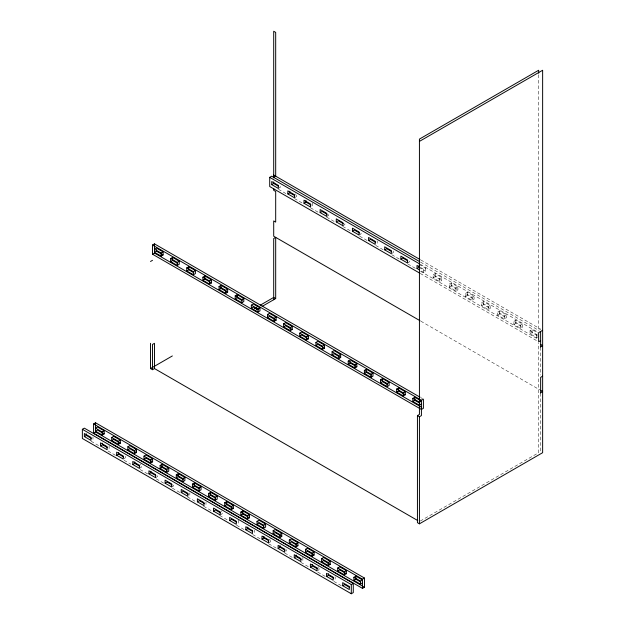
<?xml version="1.0" encoding="UTF-8"?>
<svg xmlns="http://www.w3.org/2000/svg" width="625" height="625" viewBox="0 0 625 625"><rect width="100%" height="100%" fill="white"/><g stroke="black" fill="none" stroke-linecap="round" stroke-linejoin="round"><path stroke-width="0.47" stroke-dasharray="3.12 2.34" d="M278.32 188.438L280.312 187.289L280.312 185M294.469 194.703L295.789 193.938M295.133 197.383L296.453 196.617L296.453 193.555M326.758 216.406L328.75 215.258L328.75 212.961M342.906 225.727L344.891 224.578L344.891 221.523M359.047 235.047L361.039 233.898L361.039 232.375M392.008 253.312L393.328 252.547L393.328 251.016M407.484 263.016L409.477 261.867L409.477 260.336M420.32 267.367L423.633 269.273L425.617 268.125L425.617 271.188L423.633 272.336L420.32 270.422M433.156 274.773L435.141 273.625L441.766 277.453L441.766 280.508L439.781 281.656L433.156 277.836L433.156 274.773L439.781 278.594L441.766 277.453M433.156 277.836L435.141 276.688L441.766 280.508M123.93 458.656L125.258 457.891L125.258 454.836M449.305 284.094L451.289 282.945L457.914 286.773L457.914 289.828L455.922 290.977L449.305 287.156L449.305 284.094L455.922 287.922L457.914 286.773M139.414 465.305L140.742 464.539M449.305 287.156L451.289 286.008L457.914 289.828M139.414 468.359L141.406 467.211L141.406 464.922M465.445 293.414L467.438 292.266L474.055 296.094L474.055 299.156L472.07 300.297L465.445 296.477L465.445 293.414L472.07 297.242L474.055 296.094M465.445 296.477L467.438 295.328L474.055 299.156M155.562 477.68L157.547 476.539L157.547 474.242M481.594 302.734L483.578 301.594L490.203 305.414L490.203 308.477L488.219 309.625L481.594 305.797L481.594 302.734L488.219 306.562L490.203 305.414M481.594 305.797L483.578 304.648L490.203 308.477M171.703 487.008L173.695 485.859L173.695 483.562M497.742 312.062L499.727 310.914L506.352 314.734L506.352 317.797L504.359 318.945L497.742 315.117L497.742 312.062L504.359 315.883L506.352 314.734M497.742 315.117L499.727 313.969L506.352 317.797M513.883 321.383L515.875 320.234L522.492 324.055L522.492 327.117L520.508 328.266L513.883 324.438L513.883 321.383L520.508 325.203L522.492 324.055M513.883 324.438L515.875 323.297L522.492 327.117M538.641 336.438L536.656 337.586L530.031 333.766L530.031 330.703L532.016 329.555L537.812 332.898M220.805 511.531L222.133 510.766M530.031 333.766L532.016 332.617L537.812 335.961M220.141 514.969L222.133 513.82L222.133 511.531M530.031 330.703L536.656 334.531L538.641 333.383M269.242 539.492L270.57 538.727M269.242 542.555L270.57 541.789L270.57 539.492M317.68 567.461L319.008 566.695M317.68 570.516L319.008 569.75L319.008 567.461M420.273 521.039L538.656 452.688L538.641 342.75M420.828 259.984L540.648 329.164L538.641 330.32L538.656 74.148M420.523 262.109L538.938 330.492M420.242 264.258L537.797 332.125M419 264.305L425.617 268.125M419 267.367L425.617 271.188M278.461 189.289L286.922 194.172M294.531 198.562L302.992 203.445M310.602 207.844L319.055 212.727M326.664 217.117L335.125 222M342.734 226.391L351.195 231.273M359.648 236.156L367.258 240.555M375.719 245.438L383.328 249.828M391.789 254.711L400.242 259.594M407.852 263.992L415.469 268.383M420.539 271.312L537.242 338.695M420.242 273.438L537.797 341.305M420.828 321.172L539.805 389.867M420.867 397.664L422.555 398.641M91.117 441.242L99.578 446.125M108.031 451.008L115.648 455.406M124.102 460.281L130.867 464.188M140.172 469.562L147.781 473.953M156.234 478.836L163.852 483.234M172.305 488.117L179.914 492.508M187.531 496.906L195.984 501.789M203.594 506.18L212.898 511.555M219.664 515.461L228.125 520.344M236.578 525.227L244.188 529.617M252.648 534.5L261.102 539.383M268.719 543.773L276.328 548.172M284.781 553.055L293.242 557.938M300.852 562.328L309.312 567.211M317.766 572.094L325.375 576.492M333.836 581.375L341.445 585.766M540.648 347.328L540.648 375.055M540.648 393.266L540.648 451.539M536.656 334.531L536.656 337.586M532.016 329.555L532.016 332.617M520.508 325.203L520.508 328.266M515.875 320.234L515.875 323.297M504.359 315.883L504.359 318.945M499.727 310.914L499.727 313.969M488.219 306.562L488.219 309.625M483.578 301.594L483.578 304.648M472.07 297.242L472.07 300.297M467.438 292.266L467.438 295.328M455.922 287.922L455.922 290.977M451.289 282.945L451.289 286.008M439.781 278.594L439.781 281.656M435.141 273.625L435.141 276.688M423.633 269.273L423.633 272.336M377.18 240.93L377.18 243.227M335.148 576.781L335.148 579.078M312.602 202.875L312.602 205.938M302.859 557.375L302.859 560.43M286.711 549.578L286.711 551.109M254.422 530.172L254.422 532.469M238.273 520.086L238.273 523.141M205.984 502.203L205.984 504.5M189.836 492.883L189.836 495.18M109.109 445.508L109.109 448.57M92.969 436.953L92.969 439.25"/><path stroke-width="0.94" d="M419.43 401.422L423.406 399.133L423.406 408.312L421.414 409.453L152.484 254.188L152.484 245.016L154.469 243.867L420.023 397.18M419.398 272.953L269.711 186.531L269.711 177.352L271.695 176.203L419.695 261.648M273.703 177.336L275.688 176.195L275.688 32.398L273.703 31.25L273.703 177.914M163.086 254.953L156.461 251.133L154.469 252.281L161.094 256.102L163.086 254.953L163.086 251.898L156.461 248.07L154.469 249.219L161.094 253.047L163.086 251.898M271.695 184.617L278.32 188.438L278.32 185.383L271.695 181.555L271.695 184.617L273.688 183.469L278.656 186.336M152.484 254.188L154.469 253.047L421.711 407.336M150.5 261.477L152.484 260.328M170.617 258.539L172.602 257.391L179.227 261.219L179.227 264.281L177.242 265.422L170.617 261.602L170.617 258.539L177.242 262.367L179.227 261.219M170.617 261.602L172.602 260.453L177.57 263.32M287.844 193.938L294.469 197.766L294.469 194.703L287.844 190.875L287.844 193.938L289.828 192.789L294.797 195.656M186.766 267.859L188.75 266.719L195.375 270.539L195.375 273.602L193.391 274.75L186.766 270.922L186.766 267.859L193.391 271.688L195.375 270.539M186.766 270.922L188.75 269.773L193.719 272.641M303.992 203.258L310.609 207.086L310.609 204.023L303.992 200.203L303.992 203.258L305.977 202.109L310.945 204.977M419.43 141.391L542.633 70.258L542.633 452.688L419.43 523.82L417.438 522.672L417.438 415.594L419.43 414.445L419.43 139.094L538.656 70.258L538.656 73.18M202.906 277.188L204.898 276.039L211.523 279.859L211.523 282.922L209.531 284.07L202.906 280.242L202.906 277.188L209.531 281.008L211.523 279.859M202.906 280.242L204.898 279.094L211.523 282.922M320.133 212.578L326.758 216.406L326.758 213.344L320.133 209.523L320.133 212.578L322.125 211.438L327.094 214.305M219.055 286.508L221.039 285.359L227.664 289.18L227.664 292.242L225.68 293.391L219.055 289.562L219.055 286.508L225.68 290.328L227.664 289.18M219.055 289.562L221.039 288.422L227.664 292.242M336.281 221.906L342.906 225.727L342.906 222.664L336.281 218.844L336.281 221.906L338.266 220.758L343.234 223.625M235.203 295.828L237.188 294.68L243.812 298.508L243.812 301.562L241.828 302.711L235.203 298.891L235.203 295.828L241.828 299.648L243.812 298.508M235.203 298.891L237.188 297.742L242.156 300.609M352.43 231.227L359.047 235.047L359.047 231.992L352.43 228.164L352.43 231.227L354.414 230.078L359.383 232.945M251.344 305.148L253.336 304L259.961 307.828L259.961 310.883L257.969 312.031L251.344 308.211L251.344 305.148L257.969 308.977L259.961 307.828M251.344 308.211L253.336 307.062L258.305 309.93M368.57 240.547L375.195 244.367L375.195 241.312L368.57 237.484L368.57 240.547L370.562 239.398L375.531 242.266M150.5 343.312L150.5 368.555L172.359 355.938M254.367 308.586L256.891 307.133M260.25 305.188L273.703 297.422L275.688 298.57L275.688 237.383L273.703 238.531L273.703 299.719M150.5 368.555L152.484 369.703L154.469 368.555L417.742 520.555M256.312 309.758L258.797 308.32M262.109 306.414L275.688 298.57M267.492 314.469L269.477 313.32L276.102 317.148L276.102 320.211L274.117 321.352L267.492 317.531L267.492 314.469L274.117 318.297L276.102 317.148M267.492 317.531L269.477 316.383L276.102 320.211M384.719 249.867L391.344 253.695L391.344 250.633L384.719 246.805L384.719 249.867L386.703 248.719L391.672 251.586M82.367 429.305L84.352 428.156L353.281 583.422L353.281 592.602L351.297 593.75L82.367 438.484L82.367 429.305L351.297 584.57L353.281 583.422M93.57 423.945L95.555 422.797L364.484 578.062L364.484 587.242L362.5 588.391L93.57 433.125L93.57 423.945L362.5 579.211L364.484 578.062M84.352 436.57L90.977 440.398L90.977 437.336L84.352 433.516L84.352 436.57L86.344 435.422L91.312 438.297M93.57 433.125L95.555 431.977L364.484 587.242M283.641 323.789L285.625 322.648L292.25 326.469L292.25 329.531L290.266 330.68L283.641 326.852L283.641 323.789L290.266 327.617L292.25 326.469M283.641 326.852L285.625 325.703L292.25 329.531M400.867 259.188L407.484 263.016L407.484 259.953L400.867 256.133L400.867 259.188L402.852 258.039L407.82 260.914M104.172 430.828L97.547 427.008L95.555 428.156L102.18 431.977L104.172 430.828L104.172 433.891L102.18 435.039L95.555 431.211L97.547 430.062L104.172 433.891M111.703 437.477L113.688 436.328L120.312 440.148L120.312 443.211L118.328 444.359L111.703 440.531L111.703 437.477L118.328 441.297L120.312 440.148M100.5 445.891L107.125 449.719L107.125 446.656L100.5 442.836L100.5 445.891L102.484 444.75L107.453 447.617M111.703 440.531L113.688 439.391L120.312 443.211M299.781 333.117L301.773 331.969L308.398 335.789L308.398 338.852L306.406 340L299.781 336.172L299.781 333.117L306.406 336.938L308.398 335.789M299.781 336.172L301.773 335.023L308.398 338.852M419.492 266.883L417.008 265.453L417.008 268.508L419 267.367L419 265.836M127.852 446.797L129.836 445.648L136.461 449.477L136.461 452.531L134.469 453.68L127.852 449.859L127.852 446.797L134.469 450.617L136.461 449.477M116.648 455.219L123.266 459.039L123.266 455.977L116.648 452.156L116.648 455.219L118.633 454.07L123.602 456.938M127.852 449.859L129.836 448.711L136.461 452.531M315.93 342.438L317.914 341.289L324.539 345.109L324.539 348.172L322.555 349.32L315.93 345.492L315.93 342.438L322.555 346.258L324.539 345.109M315.93 345.492L317.914 344.352L324.539 348.172M143.992 456.117L145.984 454.969L152.602 458.797L152.602 461.852L150.617 463L143.992 459.18L143.992 456.117L150.617 459.945L152.602 458.797M132.789 464.539L139.414 468.359L139.414 465.305L132.789 461.477L132.789 464.539L134.781 463.391L139.75 466.258M143.992 459.18L145.984 458.031L152.602 461.852M332.078 351.758L334.062 350.609L340.688 354.438L340.688 357.492L338.703 358.641L332.078 354.82L332.078 351.758L338.703 355.578L340.688 354.438M332.078 354.82L334.062 353.672L340.688 357.492M160.141 465.438L162.125 464.289L168.75 468.117L168.75 471.18L166.766 472.32L160.141 468.5L160.141 465.438L166.766 469.266L168.75 468.117M148.938 473.859L155.562 477.68L155.562 474.625L148.938 470.797L148.938 473.859L150.922 472.711L155.891 475.578M160.141 468.5L162.125 467.352L167.094 470.219M348.219 361.078L350.211 359.93L356.836 363.758L356.836 366.812L354.844 367.961L348.219 364.141L348.219 361.078L354.844 364.906L356.836 363.758M348.219 364.141L350.211 362.992L356.836 366.812M176.289 474.758L178.273 473.617L184.898 477.438L184.898 480.5L182.906 481.648L176.289 477.82L176.289 474.758L182.906 478.586L184.898 477.438M165.086 483.18L171.703 487.008L171.703 483.945L165.086 480.117L165.086 483.18L167.07 482.031L172.039 484.898M176.289 477.82L178.273 476.672L183.242 479.539M364.367 370.398L366.352 369.25L372.977 373.078L372.977 376.141L370.992 377.281L364.367 373.461L364.367 370.398L370.992 374.227L372.977 373.078M364.367 373.461L366.352 372.312L371.32 375.18M192.43 484.086L194.422 482.938L201.039 486.758L201.039 489.82L199.055 490.969L192.43 487.141L192.43 484.086L199.055 487.906L201.039 486.758M181.227 492.5L187.852 496.328L187.852 493.266L181.227 489.445L181.227 492.5L183.219 491.352L188.188 494.227M192.43 487.141L194.422 485.992L199.383 488.867M380.516 379.727L382.5 378.578L389.125 382.398L389.125 385.461L387.141 386.609L380.516 382.781L380.516 379.727L387.141 383.547L389.125 382.398M380.516 382.781L382.5 381.633L387.469 384.5M208.578 493.406L210.562 492.258L217.188 496.078L217.188 499.141L215.203 500.289L208.578 496.461L208.578 493.406L215.203 497.227L217.188 496.078M197.375 501.82L204 505.648L204 502.586L197.375 498.766L197.375 501.82L199.359 500.68L204.328 503.547M208.578 496.461L210.562 495.32L215.531 498.187M396.656 389.047L398.648 387.898L405.273 391.719L405.273 394.781L403.281 395.93L396.656 392.102L396.656 389.047L403.281 392.867L405.273 391.719M396.656 392.102L398.648 390.953L405.273 394.781M224.727 502.727L226.711 501.578L233.336 505.406L233.336 508.461L231.344 509.609L224.727 505.789L224.727 502.727L231.344 506.547L233.336 505.406M213.523 511.148L220.141 514.969L220.141 511.914L213.523 508.086L213.523 511.148L215.508 510L220.477 512.867M224.727 505.789L226.711 504.641L233.336 508.461M421.414 404.102L419.43 405.25L412.805 401.422L412.805 398.367L414.789 397.219L419.758 400.086M412.805 401.422L414.789 400.281L419.758 403.148M542.633 330.312L538.641 332.617L538.641 341.797L540.625 340.648M421.414 401.047L419.43 402.187L412.805 398.367M240.867 512.047L242.859 510.898L249.477 514.727L249.477 517.781L247.492 518.93L240.867 515.109L240.867 512.047L247.492 515.875L249.477 514.727M229.664 520.469L236.289 524.289L236.289 521.234L229.664 517.406L229.664 520.469L231.656 519.32L236.625 522.188M240.867 515.109L242.859 513.961L249.477 517.781M417.438 415.594L419.43 416.742L421.414 415.594L421.414 400.281L152.484 245.016M540.625 346.766L542.633 345.609L540.648 344.461M257.016 521.367L259 520.219L265.625 524.047L265.625 527.109L263.641 528.25L257.016 524.43L257.016 521.367L263.641 525.195L265.625 524.047M245.812 529.789L252.438 533.609L252.438 530.555L245.812 526.727L245.812 529.789L247.797 528.641L252.766 531.508M257.016 524.43L259 523.281L263.969 526.148M273.164 530.695L275.148 529.547L281.773 533.367L281.773 536.43L279.781 537.578L273.164 533.75L273.164 530.695L279.781 534.516L281.773 533.367M542.633 376.203L540.648 377.352L540.648 393.266M261.961 539.109L268.578 542.938L268.578 539.875L261.961 536.055L261.961 539.109L263.945 537.961L268.914 540.828M273.164 533.75L275.148 532.602L281.773 536.43M540.648 392.648L542.633 391.5L540.648 390.352M289.305 540.016L291.297 538.867L297.914 542.688L297.914 545.75L295.93 546.898L289.305 543.07L289.305 540.016L295.93 543.836L297.914 542.688M278.102 548.43L284.727 552.258L284.727 549.195L278.102 545.375L278.102 548.43L280.094 547.281L285.055 550.156M289.305 543.07L291.297 541.922L297.914 545.75M305.453 549.336L307.438 548.188L314.062 552.016L314.062 555.07L312.078 556.219L305.453 552.391L305.453 549.336L312.078 553.156L314.062 552.016M294.25 557.758L300.875 561.578L300.875 558.516L294.25 554.695L294.25 557.758L296.234 556.609L301.203 559.477M305.453 552.391L307.438 551.25L314.062 555.07M321.602 558.656L323.586 557.508L330.211 561.336L330.211 564.391L328.219 565.539L321.602 561.719L321.602 558.656L328.219 562.484L330.211 561.336M310.398 567.078L317.016 570.898L317.016 567.844L310.398 564.016L310.398 567.078L312.383 565.93L317.352 568.797M321.602 561.719L323.586 560.57L330.211 564.391M337.742 567.977L339.734 566.828L346.352 570.656L346.352 573.711L344.367 574.859L337.742 571.039L337.742 567.977L344.367 571.805L346.352 570.656M326.539 576.398L333.164 580.219L333.164 577.164L326.539 573.336L326.539 576.398L328.531 575.25L333.492 578.117M337.742 571.039L339.734 569.891L346.352 573.711M353.891 577.297L355.875 576.156L362.5 579.977L360.516 581.125L353.891 577.297L353.891 580.359L360.516 584.188L362.5 583.039M342.688 585.719L349.312 589.547L349.312 586.484L342.688 582.656L342.688 585.719L344.672 584.57L349.641 587.438M353.891 580.359L355.875 579.211L360.844 582.078M273.703 175.047L419.984 259.5M269.711 177.352L419.398 263.773M417.008 268.508L419.492 269.945M419.984 320.688L273.703 236.234L273.703 220.938L275.688 222.086L275.688 191.492L273.703 190.344L273.703 188.43M540.625 331.469L540.648 347.328M419.43 416.742L419.43 523.82M414.789 397.219L414.789 400.281M403.281 392.867L403.281 395.93M398.648 387.898L398.648 390.953M387.141 383.547L387.141 386.609M382.5 378.578L382.5 381.633M370.992 374.227L370.992 377.281M366.352 369.25L366.352 372.312M362.5 579.211L362.5 588.391M360.516 581.125L360.516 584.188M355.875 576.156L355.875 579.211M354.844 364.906L354.844 367.961M351.297 584.57L351.297 593.75M350.211 361.461L350.211 362.992M344.367 571.805L344.367 574.859M338.703 355.578L338.703 358.641M328.531 573.719L328.531 575.25M328.219 562.484L328.219 565.539M322.555 346.258L322.555 349.32M312.383 564.398L312.383 565.93M312.078 553.156L312.078 556.219M306.406 336.938L306.406 340M305.977 200.586L305.977 202.109M296.234 555.078L296.234 556.609M295.93 543.836L295.93 546.898M290.266 327.617L290.266 330.68M289.828 191.258L289.828 192.789M280.094 545.758L280.094 547.281M279.781 534.516L279.781 537.578M274.117 318.297L274.117 321.352M273.688 181.938L273.688 183.469M263.945 536.43L263.945 537.961M263.641 525.195L263.641 528.25M257.969 308.977L257.969 312.031M247.797 527.109L247.797 528.641M247.492 515.875L247.492 518.93M242.859 510.898L242.859 513.961M241.828 299.648L241.828 302.711M237.188 294.68L237.188 297.742M231.344 506.547L231.344 509.609M226.711 501.578L226.711 504.641M225.68 290.328L225.68 293.391M221.039 285.359L221.039 288.422M215.203 497.227L215.203 500.289M210.562 492.258L210.562 495.32M209.531 281.008L209.531 284.07M204.898 276.039L204.898 279.094M199.055 487.906L199.055 490.969M194.422 482.938L194.422 485.992M193.391 271.688L193.391 274.75M188.75 266.719L188.75 269.773M182.906 478.586L182.906 481.648M178.273 473.617L178.273 476.672M177.242 262.367L177.242 265.422M172.602 257.391L172.602 260.453M166.766 469.266L166.766 472.32M162.125 464.289L162.125 467.352M161.094 253.047L161.094 256.102M156.461 249.602L156.461 251.133M154.469 243.867L154.469 253.047M154.469 368.555L154.469 343.312L152.484 344.461L152.484 369.703M150.922 471.18L150.922 472.711M150.617 459.945L150.617 463M134.781 461.859L134.781 463.391M134.469 450.617L134.469 453.68M118.633 452.539L118.633 454.07M118.328 441.297L118.328 444.359M102.484 443.219L102.484 444.75M102.18 431.977L102.18 435.039M95.555 422.797L95.555 431.977M86.344 433.898L86.344 435.422"/></g></svg>
